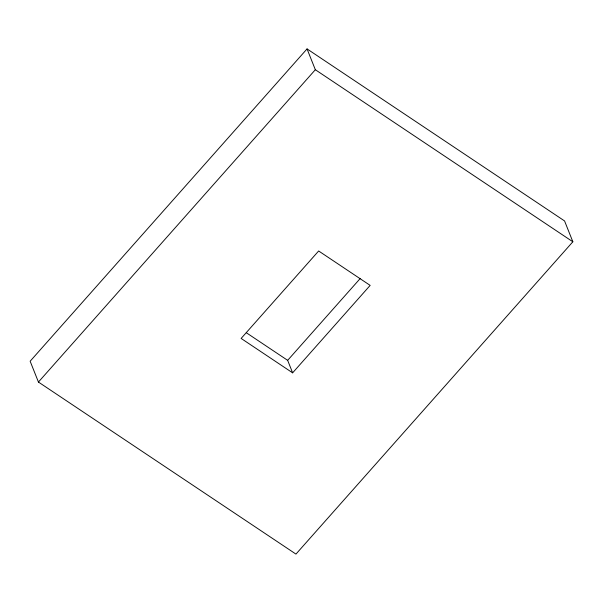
<?xml version="1.0" encoding="UTF-8"?>
<svg xmlns="http://www.w3.org/2000/svg" width="603" height="603" viewBox="0 0 603 603"><rect width="100%" height="100%" fill="white"/><g stroke="black" fill="none" stroke-linecap="round" stroke-linejoin="round"><path stroke-width="0.9" d="M307.048 48.903L30.15 361.227L38.434 382.053L295.952 554.097L572.85 241.773L564.566 220.947L307.048 48.903L315.331 69.722L572.85 241.773M38.434 382.053L315.331 69.722M292.628 372.842L241.125 338.434L318.655 250.984L370.159 285.392L292.628 372.842L287.661 360.345L360.225 278.496M246.295 332.713L287.661 360.345"/></g></svg>
